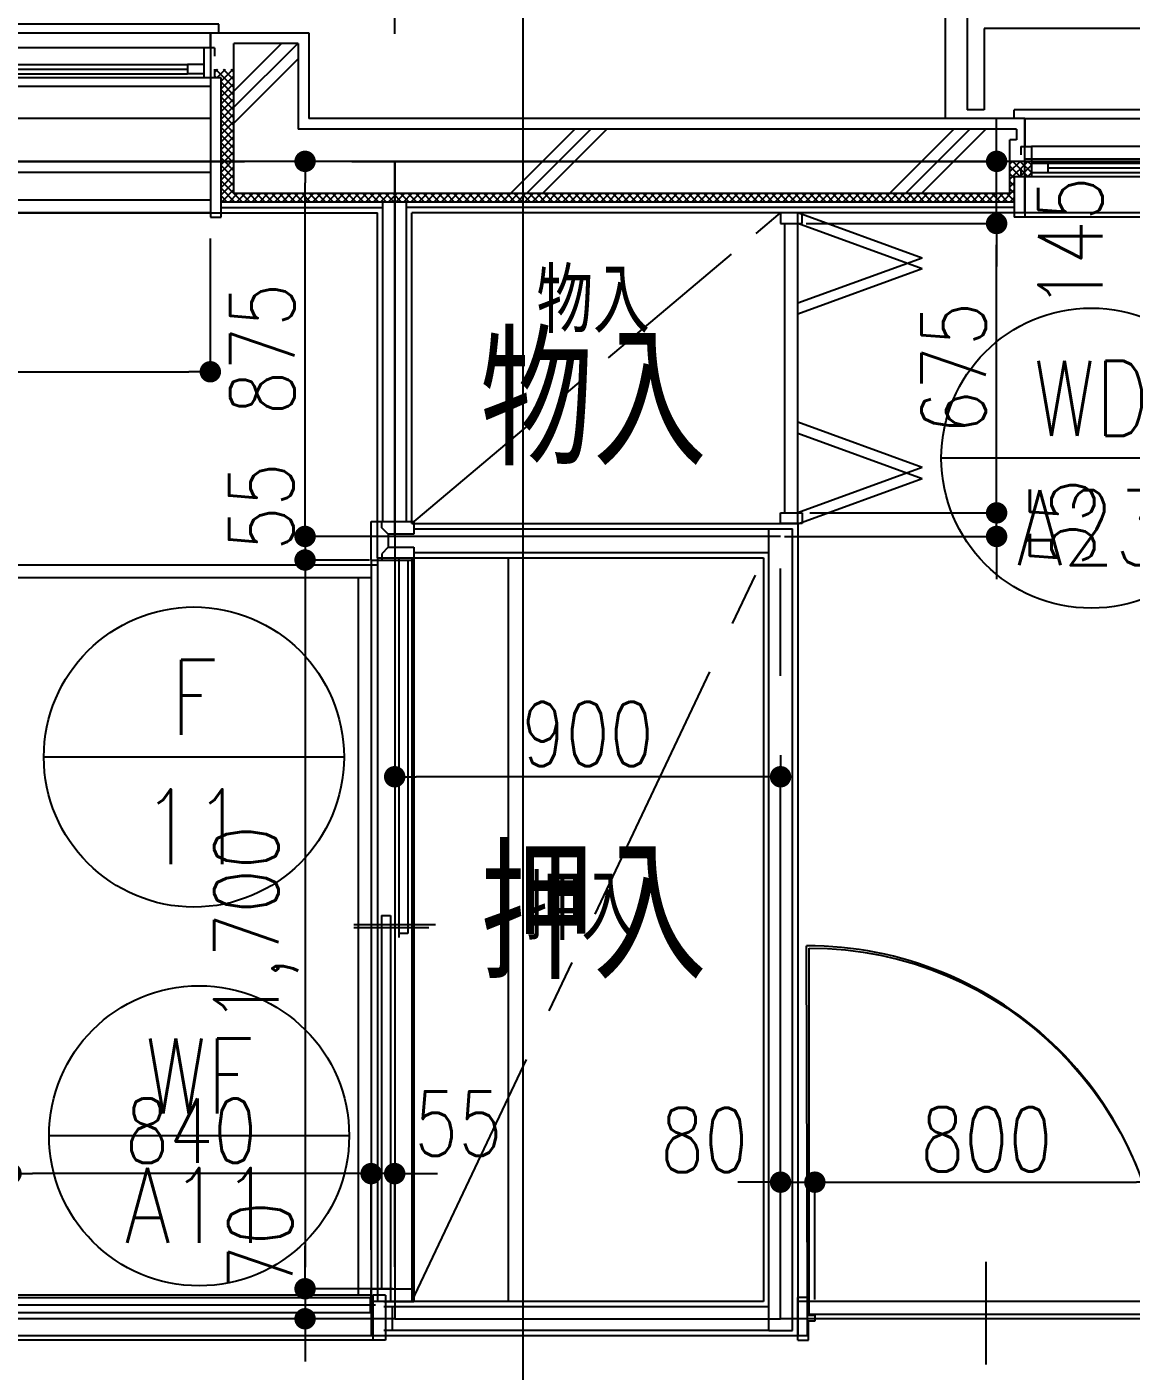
# Model space of a CAD drawing. Header units: millimetres. Extents: x 15495 to 166182, y -39946 to 18307.
# Drawn here: x 35733 to 38308, y 10109 to 13245 of the extents above; entities that cross this region are included whole.
import ezdxf
from ezdxf.enums import TextEntityAlignment as Align

# ---------------------------------------------------------------- set-up
doc = ezdxf.new("R2010")
doc.units = ezdxf.units.MM
doc.header["$LTSCALE"] = 1000
for name, pattern in [('CENTER', [2, 1.25, -0.25, 0.25, -0.25]), ('DASHED', [0.75, 0.5, -0.25]), ('DASHED2', [0.375, 0.25, -0.125])]:
    doc.linetypes.add(name, pattern=pattern)
doc.layers.get('0').update_dxf_attribs({"linetype": 'CONTINUOUS'})
for name, color, linetype in [('DT_ID', 13, 'CONTINUOUS'), ('E_TEXT', 3, 'CONTINUOUS'), ('F_FINI1-50', 190, 'CONTINUOUS'), ('F_FITT1-100', 5, 'CONTINUOUS'), ('F_FITT1-50', 5, 'CONTINUOUS'), ('F_FITT2-100', 1, 'CONTINUOUS'), ('F_FITT2-50', 1, 'CONTINUOUS'), ('SF-A_ELSE-100', 6, 'CONTINUOUS'), ('SF-A_ELSE-50', 6, 'CONTINUOUS'), ('SF-DT_ID-100', 13, 'CONTINUOUS'), ('SF-E_DIM-50', 3, 'CONTINUOUS'), ('SF-E_GRID-100', 1, 'CENTER'), ('SF-E_GRID-50', 1, 'CENTER'), ('SF-E_TEXT-100', 3, 'CONTINUOUS'), ('SF-E_TEXT-50', 3, 'CONTINUOUS'), ('SF-F_FINI1-100', 190, 'CONTINUOUS'), ('SF-F_FINI1-50', 190, 'CONTINUOUS'), ('SF-F_FINI2-50', 1, 'CONTINUOUS'), ('SF-F_FITT1-100', 5, 'CONTINUOUS'), ('SF-F_FITT1-50', 5, 'CONTINUOUS'), ('SF-F_FITT2-50', 1, 'CONTINUOUS'), ('SF-F_HAT1-50', 9, 'CONTINUOUS'), ('SF-F_HIDE-50', 12, 'CONTINUOUS'), ('SF-F_LAY2-100', 6, 'CONTINUOUS'), ('SF-F_LAY2-50', 6, 'CONTINUOUS'), ('SF-H-AREA-50', 1, 'CENTER'), ('SF-H_LINE1-100', 140, 'CONTINUOUS'), ('SF-H_LINE1-50', 140, 'CONTINUOUS'), ('SF-R_EWALL-50', 7, 'CONTINUOUS'), ('SF-U_FIRE-50', 9, 'CONTINUOUS'), ('SF-U_LGS-50', 120, 'CONTINUOUS')]:
    doc.layers.add(name, color=color, linetype=linetype)
doc.styles.add('DIM', font='romans.shx', dxfattribs={"width": 0.8, "bigfont": 'bigfont.shx'})
doc.styles.add('ROOM', font='romans.shx', dxfattribs={"width": 0.8, "bigfont": 'bigfont.shx'})
doc.styles.get("Standard").update_dxf_attribs({"font": 'txt.shx', "bigfont": 'bigfont.shx'})
doc.dimstyles.new('DIM50_3_3', dxfattribs={"dimscale": 50, "dimtxt": 3, "dimasz": 1, "dimexe": 0, "dimexo": 1, "dimgap": 0.5, "dimtad": 1, "dimdec": 1, "dimdsep": 46, "dimlunit": 6, "dimtxsty": 'DIM', "dimblk1": 'DOT', "dimblk2": 'DOT', "dimsah": 1, "dimcen": 1, "dimclrd": 256, "dimclre": 256, "dimclrt": 256, "dimadec": 0, "dimazin": 0, "dimtfac": 1, "dimtdec": 1, "dimtix": 1, "dimtmove": 2, "dimatfit": 3, "dimldrblk": 'DOT', "dimfxl": 1, "dimtvp": 0.833333, "dimtolj": 1, "dimarcsym": 0})

# ---------------------------------------------------------------- blocks, each defined once
blk = doc.blocks.new('TATEGU-KIGOU')
at = {"color": 2}
blk.add_line((350, 0), (-350, 0), dxfattribs=at)
blk.add_circle((0, 0), 350, dxfattribs=at)
at = {"color": 2, "style": 'ROOM', "width": 0.8}
for tag, p in [('建具種別', (0, 51.6)), ('建具番号', (0, -250.1))]:
    blk.add_attdef(tag, text='', height=175, dxfattribs=at).set_placement(p, align=Align.CENTER)
at = {"flags": 1}
for tag, p in [('内法寸法（W）', (-414, -713.8)), ('内法寸法（H）', (-414, -1063.8)), ('階', (-373.6, -1414.3)), ('部屋名', (-373.6, -1786.8)), ('メーカー名', (-373.6, -2148.9)), ('値段', (-373.6, -2498.9)), ('重量', (-373.6, -2848.9)), ('建具形状', (-373.6, -3199)), ('開閉方式', (-373.6, -3549)), ('取付場所', (-373.6, -3899)), ('見込', (-373.6, -4296.3)), ('扉厚', (-373.6, -4646.3)), ('仕上', (-373.6, -4996.3)), ('ガラス', (-373.6, -5346.3)), ('建具金物', (-373.6, -5696.3)), ('枠形状', (-373.6, -6046.3)), ('沓摺形状', (-373.6, -6396.3)), ('特記事項', (-373.6, -6746.3)), ('防火性能', (-373.6, -7096.3))]:
    blk.add_attdef(tag, p, '', height=175, dxfattribs=at)
blk = doc.blocks.new('WF-A11_100')
at = {"layer": 'F_FITT1-100'}
for p, q in [((0, 0), (857.5, 0)), ((887.5, -72.5), (0, -72.5))]:
    blk.add_line(p, q, dxfattribs=at)
at = {"layer": 'F_FITT1-100', "linetype": 'DASHED', "ltscale": 0.1}
blk.add_line((1760, -72.5), (887.5, -72.5), dxfattribs=at)
blk = doc.blocks.new('AW-3_100')
at = {"layer": 'F_FITT1-100'}
for p, q in [((952.5, -31.6), (952.5, -164.4)), ((852.5, -75), (1905, -75)), ((1052.5, -125), (0, -125))]:
    blk.add_line(p, q, dxfattribs=at)
at = {"layer": 'F_FITT2-100'}
for p, q in [((1905, 0), (0, 0)), ((0, -200), (1905, -200))]:
    blk.add_line(p, q, dxfattribs=at)
blk = doc.blocks.new('S-11_100')
at = {"layer": 'F_FITT1-100'}
for p, q in [((952.5, 192), (952.5, 50.9)), ((852.5, 145), (1905, 145)), ((1052.5, 95), (0, 95))]:
    blk.add_line(p, q, dxfattribs=at)
at = {"layer": 'F_FITT2-100'}
blk.add_line((0, 0), (1905, 0), dxfattribs=at)
blk = doc.blocks.new('ROOM')
at = {"layer": 'DT_ID', "flags": 1}
for tag, p in [('室番号', (0, 500)), ('面積', (0, -500)), ('内装制限', (0, -1000)), ('仕上レベル', (0, -1500)), ('スラブレベル', (0, -2000)), ('天井高', (0, -2500)), ('床下地', (0, -3000)), ('床仕上', (0, -3500)), ('巾木高さ', (0, -4000)), ('巾木仕上', (0, -4500)), ('壁下地', (0, -5000)), ('壁仕上', (0, -5500)), ('天井下地', (0, -6000)), ('天井仕上', (0, -6500)), ('見切縁', (0, -7000)), ('備考', (0, -7500))]:
    blk.add_attdef(tag, p, '', height=300, dxfattribs=at)
at = {"layer": 'E_TEXT', "style": 'ROOM', "width": 0.8}
blk.add_attdef('室名', (0, 0), '', height=300, dxfattribs=at)
blk = doc.blocks.new('WD-A23_100')
at = {"layer": 'F_FITT1-100'}
for p, q in [((290.1, 620.4), (0, 726)), ((0, 1), (0, 726)), ((290.1, 620.4), (0, 514.8)), ((290.1, 105.6), (0, 211.2)), ((290.1, 105.6), (0, 0))]:
    blk.add_line(p, q, dxfattribs=at)
blk = doc.blocks.new('WD-A12_100')
at = {"layer": 'F_FITT1-100'}
blk.add_line((0, 0), (-2.9, 830), dxfattribs=at)
blk.add_arc((0, 0), 830, 0, 90.1978, dxfattribs=at)
blk = doc.blocks.new('F-11_100')
at = {"layer": 'F_FITT1-100'}
for p, q in [((50, 0), (50, -885.3)), ((30, -835.7), (30, -1735)), ((-55, -862.4), (120, -862.4))]:
    blk.add_line(p, q, dxfattribs=at)
at = {"layer": 'F_FITT2-100'}
for p, q in [((0, 0), (0, -1735)), ((80, 0), (80, -1735))]:
    blk.add_line(p, q, dxfattribs=at)
blk = doc.blocks.new('AW-1_100')
at = {"layer": 'F_FITT1-100'}
for p, q in [((815, -325), (815, 80)), ((915, -95), (0, -95)), ((715, -145), (1630, -145))]:
    blk.add_line(p, q, dxfattribs=at)
at = {"layer": 'F_FITT2-100'}
for p, q in [((0, 0), (1630, 0)), ((1630, -220), (0, -220))]:
    blk.add_line(p, q, dxfattribs=at)
blk = doc.blocks.new('SF-BLOCK_100')
at = {"layer": 'SF-A_ELSE-100'}
for p, q in [((7835, 13100), (7835, 13400)), ((7885, 13350), (7885, 13120)), ((9745, 13310), (7925, 13310)), ((7925, 13310), (7925, 13120)), ((7925, 13120), (7885, 13120))]:
    blk.add_line(p, q, dxfattribs=at)
at = {"layer": 'SF-DT_ID-100'}
blk.add_line((6848.73, 13604.11), (6848.73, 9360.31), dxfattribs=at)
at = {"layer": 'SF-E_GRID-100'}
blk.add_line((34193.36, 13000), (-9114.95, 13000), dxfattribs=at)
at = {"layer": 'SF-F_FINI1-100'}
for p, q in [((6120, 13300), (6350, 13300)), ((6120, 13300), (6120, 12880)), ((6350, 13300), (6350, 13100)), ((8020, 13100), (6350, 13100)), ((8020, 12880), (8020, 13100)), ((6120, 12880), (6510, 12880)), ((6510, 12075), (6510, 12880)), ((6590, 12155), (6590, 12880)), ((8020, 12880), (6590, 12880)), ((6590, 12155), (7490, 12155)), ((7490, 12155), (7490, 10340)), ((6510, 12075), (7410, 12075)), ((7410, 12075), (7410, 10340)), ((7410, 10340), (6495, 10340)), ((6495, 10340), (6495, 10260)), ((7513.08, 10340), (7490, 10340)), ((7513.08, 10260), (7513.08, 10340)), ((7513.08, 10260), (6495, 10260))]:
    blk.add_line(p, q, dxfattribs=at)
at = {"layer": 'SF-F_FITT1-100'}
blk.add_line((6525, 10340), (6595, 10340), dxfattribs=at)
at = {"layer": 'SF-F_LAY2-100'}
blk.add_line((6495, 12028.33), (3005, 12028.33), dxfattribs=at)
at = {"layer": 'SF-H_LINE1-100', "linetype": 'CENTER', "ltscale": 0.3}
blk.add_line((6590, 12155), (7450, 12880), dxfattribs=at)
at = {"layer": 'SF-H_LINE1-100', "linetype": 'CENTER', "ltscale": 0.5}
blk.add_line((6590, 10340), (7407.23, 12068.15), dxfattribs=at)
at = {"layer": 'SF-DT_ID-100'}
for p, values in [((8174.85, 12307.73), {'建具種別': 'WD', '建具番号': 'A23'}), ((6081.76, 11610.42), {'建具種別': 'F', '建具番号': '11'}), ((6093.77, 10726.93), {'建具種別': 'WF', '建具番号': 'A11'})]:
    blk.add_blockref('TATEGU-KIGOU', p, dxfattribs=at).add_auto_attribs(values)
at = {"layer": 'SF-E_TEXT-100'}
ref = blk.add_blockref('ROOM', (6749.36, 12290.69), dxfattribs=at)
ref.add_attrib('室名', '物入', (6749.36, 12290.69), dxfattribs={"height": 300, "style": 'ROOM', "width": 0.8})
ref = blk.add_blockref('ROOM', (6749.36, 11092.48), dxfattribs=at)
ref.add_attrib('室名', '押入', (6749.36, 11092.48), dxfattribs={"height": 300, "style": 'ROOM', "width": 0.8})
at = {"layer": 'SF-F_FITT1-100', "xscale": -1}
for name, p in [('AW-3_100', (6120, 13300)), ('S-11_100', (6120, 12880))]:
    blk.add_blockref(name, p, dxfattribs=at)
at = {"layer": 'SF-F_FITT1-100'}
for name, p in [('AW-1_100', (8020, 13100)), ('WD-A23_100', (7490, 12154.01)), ('F-11_100', (6510, 12075)), ('WD-A12_100', (7513.08, 10340))]:
    blk.add_blockref(name, p, dxfattribs=at)
at = {"layer": 'SF-F_FITT1-100', "xscale": -1, "yscale": -1}
blk.add_blockref('WF-A11_100', (6505.36, 10260), dxfattribs=at)
blk = doc.blocks.new('DOT')
at = {"color": 0, "linetype": 'ByBlock'}
blk.add_line((-0.5, 0), (-1, 0), dxfattribs=at)
at = {"color": 0, "linetype": 'ByBlock', "const_width": 0.5}
blk.add_lwpolyline([(-0.25, 0, 1), (0.25, 0, 1)], format="xyb", close=True, dxfattribs=at)
blk = doc.blocks.new('*D344')
at = {"layer": 'SF-E_DIM-50', "lineweight": -2}
for p, q in [((36145.7, 13301), (36145.7, 13952.6)), ((36195.7, 13952.6), (36540.7, 13952.6)), ((36590.7, 13228.2), (36590.7, 13952.6))]:
    blk.add_line(p, q, dxfattribs=at)
at = {"layer": 'SF-E_DIM-50', "lineweight": -2, "xscale": 50, "yscale": 50, "zscale": 50, "rotation": 180}
blk.add_blockref('DOT', (36145.7, 13952.6), dxfattribs=at)
at = {"layer": 'SF-E_DIM-50', "lineweight": -2, "xscale": 50, "yscale": 50, "zscale": 50}
blk.add_blockref('DOT', (36590.7, 13952.6), dxfattribs=at)
at = {"layer": 'SF-E_DIM-50', "insert": (36368.2, 14052.6), "char_height": 150, "attachment_point": 5, "style": 'DIM'}
blk.add_mtext('\\A1;445', dxfattribs=at)
blk = doc.blocks.new('_DOT')
at = {"color": 0, "linetype": 'ByBlock'}
blk.add_line((-0.5, 0), (-1, 0), dxfattribs=at)
at = {"color": 0, "linetype": 'ByBlock', "const_width": 0.5}
blk.add_lwpolyline([(-0.25, 0, 1), (0.25, 0, 1)], format="xyb", close=True, dxfattribs=at)
blk = doc.blocks.new('*D343')
at = {"layer": 'SF-E_DIM-50', "lineweight": -2}
for p, q in [((36531.7, 12001), (36381.7, 12001)), ((36381.7, 11951), (36381.7, 10351)), ((36586.7, 10301), (36381.7, 10301))]:
    blk.add_line(p, q, dxfattribs=at)
at = {"layer": 'SF-E_DIM-50', "lineweight": -2, "xscale": 50, "yscale": 50, "zscale": 50}
for p, rotation in [((36381.7, 12001), 90), ((36381.7, 10301), 270)]:
    blk.add_blockref('DOT', p, dxfattribs=dict(at, rotation=rotation))
at = {"layer": 'SF-E_DIM-50', "insert": (36267.4, 11151), "char_height": 150, "attachment_point": 5, "rotation": 90, "style": 'DIM'}
blk.add_mtext('\\A1;1,700', dxfattribs=at)
blk = doc.blocks.new('*D342')
at = {"layer": 'SF-E_DIM-50', "lineweight": -2}
for p, q in [((35695.7, 10420), (35695.7, 10569.6)), ((36485.7, 10569.6), (35745.7, 10569.6)), ((36535.7, 10391.6), (36535.7, 10569.6))]:
    blk.add_line(p, q, dxfattribs=at)
at = {"layer": 'SF-E_DIM-50', "lineweight": -2, "xscale": 50, "yscale": 50, "zscale": 50, "rotation": 180}
blk.add_blockref('DOT', (35695.7, 10569.6), dxfattribs=at)
at = {"layer": 'SF-E_DIM-50', "lineweight": -2, "xscale": 50, "yscale": 50, "zscale": 50}
blk.add_blockref('DOT', (36535.7, 10569.6), dxfattribs=at)
at = {"layer": 'SF-E_DIM-50', "insert": (36115.7, 10669.6), "char_height": 150, "attachment_point": 5, "style": 'DIM'}
blk.add_mtext('\\A1;840', dxfattribs=at)
blk = doc.blocks.new('*D341')
at = {"layer": 'SF-E_DIM-50', "lineweight": -2}
for p, q in [((36381.7, 12106), (36381.7, 12156)), ((36456, 12056), (36381.7, 12056)), ((36381.7, 12056), (36381.7, 12001)), ((36531.7, 12001), (36381.7, 12001)), ((36381.7, 11951), (36381.7, 11901))]:
    blk.add_line(p, q, dxfattribs=at)
at = {"layer": 'SF-E_DIM-50', "lineweight": -2, "xscale": 50, "yscale": 50, "zscale": 50}
for p, rotation in [((36381.7, 12056), 270), ((36381.7, 12001), 90)]:
    blk.add_blockref('DOT', p, dxfattribs=dict(at, rotation=rotation))
at = {"layer": 'SF-E_DIM-50', "insert": (36279.5, 12125.7), "char_height": 150, "attachment_point": 5, "rotation": 90, "style": 'DIM'}
blk.add_mtext('\\A1;55', dxfattribs=at)
blk = doc.blocks.new('*D340')
at = {"layer": 'SF-E_DIM-50', "lineweight": -2}
for p, q in [((36985, 12931), (36381.7, 12931)), ((36381.7, 12106), (36381.7, 12881)), ((36985, 12056), (36381.7, 12056))]:
    blk.add_line(p, q, dxfattribs=at)
at = {"layer": 'SF-E_DIM-50', "lineweight": -2, "xscale": 50, "yscale": 50, "zscale": 50}
for p, rotation in [((36381.7, 12931), 90), ((36381.7, 12056), 270)]:
    blk.add_blockref('DOT', p, dxfattribs=dict(at, rotation=rotation))
at = {"layer": 'SF-E_DIM-50', "insert": (36281.7, 12493.5), "char_height": 150, "attachment_point": 5, "rotation": 90, "style": 'DIM'}
blk.add_mtext('\\A1;875', dxfattribs=at)
blk = doc.blocks.new('WF-A11_50')
at = {"layer": 'F_FINI1-50'}
blk.add_line((-900, 50), (-1775, 50), dxfattribs=at)
at = {"layer": 'F_FITT1-50'}
for p, q in [((-1800, 95), (-1800, 50)), ((-1775, 95), (-1800, 95)), ((-1775, 95), (-1775, 50)), ((-30, 95), (-30, -10)), ((0, 95), (-30, 95)), ((0, 95), (0, -10)), ((-900, 55), (-900, 90)), ((-900, 90), (-35, 90)), ((-35, 55), (-35, 90)), ((-1775, 50), (-1800, 50)), ((-900, 55), (-35, 55)), ((-900, 50), (-900, -10)), ((-900, 50), (-870, 50)), ((-870, 50), (-870, -10)), ((-900, -10), (-870, -10)), ((0, -10), (-30, -10))]:
    blk.add_line(p, q, dxfattribs=at)
at = {"layer": 'F_FITT1-50', "linetype": 'DASHED2', "ltscale": 0.1}
blk.add_line((-1775, 72.5), (-900, 72.5), dxfattribs=at)
at = {"layer": 'F_FITT2-50'}
blk.add_line((-30, -10), (-870, -10), dxfattribs=at)
blk = doc.blocks.new('*D449')
at = {"layer": 'SF-E_DIM-50', "lineweight": -2}
for p, q in [((36381.7, 10351), (36381.7, 10401)), ((36586.7, 10301), (36381.7, 10301)), ((36381.7, 10301), (36381.7, 10231)), ((36531.7, 10231), (36381.7, 10231)), ((36381.7, 10181), (36381.7, 10131))]:
    blk.add_line(p, q, dxfattribs=at)
at = {"layer": 'SF-E_DIM-50', "lineweight": -2, "xscale": 50, "yscale": 50, "zscale": 50}
for p, rotation in [((36381.7, 10301), 270), ((36381.7, 10231), 90)]:
    blk.add_blockref('DOT', p, dxfattribs=dict(at, rotation=rotation))
at = {"layer": 'SF-E_DIM-50', "insert": (36277.2, 10402.5), "char_height": 150, "attachment_point": 5, "rotation": 90, "style": 'DIM'}
blk.add_mtext('\\A1;70', dxfattribs=at)
blk = doc.blocks.new('*D350')
at = {"layer": 'SF-E_DIM-50', "lineweight": -2}
for p, q in [((34255.7, 12751), (34255.7, 12440.1)), ((36160.7, 12751), (36160.7, 12440.1)), ((34305.7, 12440.1), (36110.7, 12440.1))]:
    blk.add_line(p, q, dxfattribs=at)
at = {"layer": 'SF-E_DIM-50', "lineweight": -2, "xscale": 50, "yscale": 50, "zscale": 50, "rotation": 180}
blk.add_blockref('DOT', (34255.7, 12440.1), dxfattribs=at)
at = {"layer": 'SF-E_DIM-50', "lineweight": -2, "xscale": 50, "yscale": 50, "zscale": 50}
blk.add_blockref('DOT', (36160.7, 12440.1), dxfattribs=at)
at = {"layer": 'SF-E_DIM-50', "insert": (35208.2, 12554.4), "char_height": 150, "attachment_point": 5, "style": 'DIM'}
blk.add_mtext('\\A1;1,905', dxfattribs=at)
blk = doc.blocks.new('S-11_50')
at = {"layer": 'F_FITT1-50'}
for p, q in [((-922.50025, 75), (-1905.0005, 75)), ((-922.50025, 45), (-922.50025, 75)), ((-922.50025, 45), (-1905.0005, 45)), ((-982.50025, 40), (-0.00025, 40)), ((-982.50025, 10), (-982.50025, 40)), ((-982.50025, 10), (-0.00025, 10))]:
    blk.add_line(p, q, dxfattribs=at)
blk = doc.blocks.new('AW-3_50')
at = {"layer": 'F_FITT1-50'}
for p, q in [((-1182.50025, 115.000125), (-1182.50025, -469.999875)), ((-2145.00025, -34.999875), (-2120.00025, -34.999875)), ((-2145.00025, -34.999875), (-2145.00025, -54.999875)), ((-2120.00025, -34.999875), (-2120.00025, -104.999875)), ((-2120.00025, -43.999875), (-2082.00025, -43.999875)), ((-2082.00025, -43.999875), (-2082.00025, -65.999875)), ((-1207.5005, -54.999875), (-2082.00025, -54.999875)), ((-1207.5005, -43.999875), (-1157.5005, -43.999875)), ((-1207.5005, -65.999875), (-1207.5005, -43.999875)), ((-1157.5005, -43.999875), (-1157.5005, -65.999875)), ((-245.00025, -34.999875), (-245.00025, -104.999875)), ((-220, -34.999875), (-245, -34.999875)), ((-220, -34.999875), (-220, -54.999875)), ((-2145.00025, -84.999875), (-2145.00025, -104.999875)), ((-2120.00025, -65.999875), (-2082.00025, -65.999875)), ((-1157.5005, -65.999875), (-1207.5005, -65.999875)), ((-1207.5005, -73.999875), (-1157.5005, -73.999875)), ((-1207.5005, -131.499875), (-1207.5005, -73.999875)), ((-1157.5005, -73.999875), (-1157.5005, -131.499875)), ((-1157.5005, -84.999875), (-283, -84.999875)), ((-245.00025, -73.999875), (-283, -73.999875)), ((-283, -73.999875), (-283, -95.999875)), ((-220, -84.999875), (-220, -104.999875)), ((-2160.00025, -429.999875), (-2160.00025, -104.999875)), ((-2160.00025, -104.999875), (-2145.00025, -104.999875)), ((-2145.00025, -104.999875), (-2120.00025, -104.999875)), ((-2135.00025, -104.999875), (-2135.00025, -429.999875)), ((-1207.5005, -95.999875), (-1157.5005, -95.999875)), ((-245.00025, -95.999875), (-283, -95.999875)), ((-220, -104.999875), (-245, -104.999875)), ((-230, -104.999875), (-230, -429.999875)), ((-205, -104.999875), (-220, -104.999875)), ((-205, -429.999875), (-205, -104.999875)), ((-1157.5005, -131.499875), (-1207.5005, -131.499875)), ((-2135.0005, -429.999875), (-2160.0005, -429.999875)), ((-230.00025, -429.999875), (-205.00025, -429.999875))]:
    blk.add_line(p, q, dxfattribs=at)
at = {"layer": 'F_FITT2-50'}
for p, q in [((-209.999, 20), (-2155.00075, 20)), ((-2155.00075, 0), (-2155.00075, 20)), ((-209.999, 0), (-209.999, 20)), ((-245, -34.999875), (-2120.00025, -34.999875)), ((-2082.00025, -43.999875), (-1207.5005, -43.999875)), ((-2082.00025, -65.999875), (-1207.5005, -65.999875)), ((-1157.5005, -73.999875), (-283, -73.999875)), ((-1207.5005, -104.999875), (-2120.00025, -104.999875)), ((-1157.5005, -95.999875), (-283, -95.999875)), ((-245, -104.999875), (-1157.5005, -104.999875))]:
    blk.add_line(p, q, dxfattribs=at)
blk = doc.blocks.new('*D325')
at = {"layer": 'SF-E_DIM-50', "lineweight": -2}
for p, q in [((37550.7, 12786), (37994.6, 12786)), ((37994.6, 12161), (37994.6, 12736)), ((37559.2, 12111), (37994.6, 12111))]:
    blk.add_line(p, q, dxfattribs=at)
at = {"layer": 'SF-E_DIM-50', "lineweight": -2, "xscale": 50, "yscale": 50, "zscale": 50}
for p, rotation in [((37994.6, 12786), 90), ((37994.6, 12111), 270)]:
    blk.add_blockref('DOT', p, dxfattribs=dict(at, rotation=rotation))
at = {"layer": 'SF-E_DIM-50', "insert": (37894.6, 12448.5), "char_height": 150, "attachment_point": 5, "rotation": 90, "style": 'DIM'}
blk.add_mtext('\\A1;675', dxfattribs=at)
blk = doc.blocks.new('WD-A23_50')
at = {"layer": 'F_FITT1-50'}
for p, q in [((-40, 725), (-40, 700)), ((10, 700), (10, 725)), ((-40, 700), (10, 700)), ((-30, 25), (-30, 700)), ((0, 25), (0, 700)), ((290.13, 594.401), (0, 700)), ((290.13, 594.401), (0, 488.802)), ((290.13, 130.599), (0, 236.198)), ((290.13, 130.599), (0, 25)), ((-40, 0), (-40, 25)), ((-40, 25), (10, 25)), ((10, 0), (-40, 0)), ((10, 25), (10, 0))]:
    blk.add_line(p, q, dxfattribs=at)
blk = doc.blocks.new('F-11_50')
at = {"layer": 'F_FITT1-50'}
for p, q in [((10.00075, 1700), (10.00075, 829)), ((31.00075, 1700), (31.00075, 829)), ((-94.99925, 850), (95.00075, 850)), ((-30.99925, 871), (-30.99925, 0)), ((-30.99925, 871), (-9.99925, 871)), ((-9.99925, 871), (-9.99925, 0)), ((31.00075, 829), (10.00075, 829))]:
    blk.add_line(p, q, dxfattribs=at)
blk = doc.blocks.new('WD-A12_50')
at = {"layer": 'F_FITT1-50'}
for p, q in [((-440, 146.9), (-440, -93.1)), ((-880, 90), (-855, 90)), ((-880, 90), (-880, -10)), ((-855, 90), (-855, 45.4)), ((0, 90), (-25, 90)), ((-25, 90), (-25, 45.4)), ((0, 90), (0, -10)), ((-840, 45.4), (-855, 45.4)), ((-855, 31.5), (-855, -10)), ((-855, 31.5), (-840, 31.5)), ((-840, 31.5), (-840, 45.4)), ((-40, 31.5), (-40, 45.4)), ((-40, 45.4), (-25, 45.4)), ((-25, 31.5), (-40, 31.5)), ((-25, 31.5), (-25, -10)), ((-26.8, 29.7), (-853.1, 29.7)), ((-853.1, 29.7), (-853.1, -0.8)), ((-26.8, 29.7), (-26.8, -0.8)), ((-855, -10), (-880, -10)), ((-853.1, -0.8), (-26.8, -0.8)), ((-853.1, -0.8), (-853.1, -824.8)), ((-25, -10), (0, -10))]:
    blk.add_line(p, q, dxfattribs=at)
blk.add_arc((-852.8, 1.2), 826, 269.9767, 359.8636, dxfattribs=at)
blk = doc.blocks.new('*D328')
at = {"layer": 'SF-E_DIM-50', "lineweight": -2}
for p, q in [((37570.7, 10275.6), (37570.7, 10549.6)), ((37620.7, 10549.6), (38320.7, 10549.6)), ((38370.7, 10275.6), (38370.7, 10549.6))]:
    blk.add_line(p, q, dxfattribs=at)
at = {"layer": 'SF-E_DIM-50', "lineweight": -2, "xscale": 50, "yscale": 50, "zscale": 50, "rotation": 180}
blk.add_blockref('DOT', (37570.7, 10549.6), dxfattribs=at)
at = {"layer": 'SF-E_DIM-50', "lineweight": -2, "xscale": 50, "yscale": 50, "zscale": 50}
blk.add_blockref('DOT', (38370.7, 10549.6), dxfattribs=at)
at = {"layer": 'SF-E_DIM-50', "insert": (37970.7, 10649.6), "char_height": 150, "attachment_point": 5, "style": 'DIM'}
blk.add_mtext('\\A1;800', dxfattribs=at)
blk = doc.blocks.new('*D330')
at = {"layer": 'SF-E_DIM-50', "lineweight": -2}
for p, q in [((37440.7, 10549.6), (37390.7, 10549.6)), ((37490.7, 10464.6), (37490.7, 10549.6)), ((37490.7, 10549.6), (37570.7, 10549.6)), ((37570.7, 10275.6), (37570.7, 10549.6)), ((37620.7, 10549.6), (37670.7, 10549.6))]:
    blk.add_line(p, q, dxfattribs=at)
at = {"layer": 'SF-E_DIM-50', "lineweight": -2, "xscale": 50, "yscale": 50, "zscale": 50}
blk.add_blockref('DOT', (37490.7, 10549.6), dxfattribs=at)
at = {"layer": 'SF-E_DIM-50', "lineweight": -2, "xscale": 50, "yscale": 50, "zscale": 50, "rotation": 180}
blk.add_blockref('DOT', (37570.7, 10549.6), dxfattribs=at)
at = {"layer": 'SF-E_DIM-50', "insert": (37312.5, 10648.3), "char_height": 150, "attachment_point": 5, "style": 'DIM'}
blk.add_mtext('\\A1;80', dxfattribs=at)
blk = doc.blocks.new('*D329')
at = {"layer": 'SF-E_DIM-50', "lineweight": -2}
for p, q in [((36485.7, 10569.6), (36435.7, 10569.6)), ((36535.7, 10391.6), (36535.7, 10569.6)), ((36590.7, 10569.6), (36535.7, 10569.6)), ((36590.7, 10352.2), (36590.7, 10569.6)), ((36640.7, 10569.6), (36690.7, 10569.6))]:
    blk.add_line(p, q, dxfattribs=at)
at = {"layer": 'SF-E_DIM-50', "lineweight": -2, "xscale": 50, "yscale": 50, "zscale": 50}
blk.add_blockref('DOT', (36535.7, 10569.6), dxfattribs=at)
at = {"layer": 'SF-E_DIM-50', "lineweight": -2, "xscale": 50, "yscale": 50, "zscale": 50, "rotation": 180}
blk.add_blockref('DOT', (36590.7, 10569.6), dxfattribs=at)
at = {"layer": 'SF-E_DIM-50', "insert": (36738.9, 10686.4), "char_height": 150, "attachment_point": 5, "style": 'DIM'}
blk.add_mtext('\\A1;55', dxfattribs=at)
blk = doc.blocks.new('*D331')
at = {"layer": 'SF-E_DIM-50', "lineweight": -2}
for p, q in [((37994.6, 12161), (37994.6, 12211)), ((37559.2, 12111), (37994.6, 12111)), ((37994.6, 12056), (37994.6, 12111)), ((37500, 12056), (37994.6, 12056)), ((37994.6, 12006), (37994.6, 11956))]:
    blk.add_line(p, q, dxfattribs=at)
at = {"layer": 'SF-E_DIM-50', "lineweight": -2, "xscale": 50, "yscale": 50, "zscale": 50}
for p, rotation in [((37994.6, 12111), 270), ((37994.6, 12056), 90)]:
    blk.add_blockref('DOT', p, dxfattribs=dict(at, rotation=rotation))
at = {"layer": 'SF-E_DIM-50', "insert": (38147.4, 12088), "char_height": 150, "attachment_point": 5, "rotation": 90, "style": 'DIM'}
blk.add_mtext('\\A1;55', dxfattribs=at)
blk = doc.blocks.new('*D327')
at = {"layer": 'SF-E_DIM-50', "lineweight": -2}
for p, q in [((37490.7, 11545.4), (37490.7, 11495.4)), ((36590.7, 11507.9), (36590.7, 11495.4)), ((37440.7, 11495.4), (36640.7, 11495.4))]:
    blk.add_line(p, q, dxfattribs=at)
at = {"layer": 'SF-E_DIM-50', "lineweight": -2, "xscale": 50, "yscale": 50, "zscale": 50, "rotation": 180}
blk.add_blockref('DOT', (36590.7, 11495.4), dxfattribs=at)
at = {"layer": 'SF-E_DIM-50', "lineweight": -2, "xscale": 50, "yscale": 50, "zscale": 50}
blk.add_blockref('DOT', (37490.7, 11495.4), dxfattribs=at)
at = {"layer": 'SF-E_DIM-50', "insert": (37040.7, 11595.4), "char_height": 150, "attachment_point": 5, "style": 'DIM'}
blk.add_mtext('\\A1;900', dxfattribs=at)
blk = doc.blocks.new('AW-1_50')
at = {"layer": 'F_FITT1-50'}
for p, q in [((-815, 130), (-840, 130)), ((-840, 35), (-840, 130)), ((-815, 35), (-815, 130)), ((815, 130), (840, 130)), ((815, 35), (815, 130)), ((840, 35), (840, 130)), ((-840, 35), (-825, 35)), ((-825, 35), (-800, 35)), ((-825, 15), (-825, 35)), ((-800, -35), (-800, 35)), ((-25, 4), (-25, 61.5)), ((-25, 61.5), (25, 61.5)), ((25, 61.5), (25, 4)), ((825, 35), (800, 35)), ((800, -35), (800, 35)), ((825, 15), (825, 35)), ((840, 35), (825, 35)), ((-762, 4), (-762, 26)), ((-762, 15), (-25, 15)), ((25, 26), (-25, 26)), ((25, 4), (-25, 4)), ((-825, -35), (-825, -15)), ((-25, -26), (-25, -4)), ((-25, -4), (25, -4)), ((25, -26), (-25, -26)), ((25, -4), (25, -26)), ((762, -15), (25, -15)), ((800, -4), (762, -4)), ((762, -26), (762, -4)), ((800, -26), (762, -26)), ((825, -15), (825, -35)), ((-825, -35), (-800, -35)), ((825, -35), (800, -35))]:
    blk.add_line(p, q, dxfattribs=at)
at = {"layer": 'F_FITT2-50'}
for p, q in [((815, 130), (-815, 130)), ((-800, 35), (-25, 35)), ((800, 35), (25, 35)), ((-800, 26), (-25, 26)), ((-800, 4), (-25, 4)), ((762, -4), (25, -4)), ((762, -26), (25, -26)), ((800, -35), (-800, -35)), ((-840, -100), (-840, -120)), ((840, -120), (-840, -120)), ((840, -100), (840, -120))]:
    blk.add_line(p, q, dxfattribs=at)
at = {"layer": 'SF-F_FITT1-50'}
blk.add_line((0, -205), (0, 200), dxfattribs=at)
blk = doc.blocks.new('*D326')
at = {"layer": 'SF-E_DIM-50', "lineweight": -2}
for p, q in [((37994.6, 12981), (37994.6, 13031)), ((37540.7, 12931), (37994.6, 12931)), ((37994.6, 12786), (37994.6, 12931)), ((37550.7, 12786), (37994.6, 12786)), ((37994.6, 12736), (37994.6, 12686))]:
    blk.add_line(p, q, dxfattribs=at)
at = {"layer": 'SF-E_DIM-50', "lineweight": -2, "xscale": 50, "yscale": 50, "zscale": 50}
for p, rotation in [((37994.6, 12931), 270), ((37994.6, 12786), 90)]:
    blk.add_blockref('DOT', p, dxfattribs=dict(at, rotation=rotation))
at = {"layer": 'SF-E_DIM-50', "insert": (38166.6, 12741), "char_height": 150, "attachment_point": 5, "rotation": 90, "style": 'DIM'}
blk.add_mtext('\\A1;145', dxfattribs=at)
blk = doc.blocks.new('SF-BLOCK_50')
at = {"layer": 'SF-F_HAT1-50'}
h = blk.add_hatch(dxfattribs=at)
h.set_pattern_fill('RC2', color=256, scale=50, style=0)
h.set_pattern_definition([(45, (-28400.75, -37379.5), (-441.942, 441.942), []), (45, (-28363.25, -37379.5), (-441.942, 441.942), []), (45, (-28325.75, -37379.5), (-441.942, 441.942), [])])
h.paths.add_polyline_path([(6325, 13075), (6325, 13275), (6175, 13275), (6175, 12925), (7985, 12925), (7985, 13050), (8000, 13050), (8000, 13075)])
at = {"layer": 'SF-U_FIRE-50'}
h = blk.add_hatch(dxfattribs=at)
h.set_pattern_fill('ANSI37', color=256, scale=100, style=0)
h.set_pattern_definition([(45, (-28400.745, -37379.51), (-8.8388348, 8.8388348), []), (135, (-28400.745, -37379.51), (-8.8388348, -8.8388348), [])])
h.paths.add_polyline_path([(6175, 13215), (6130, 13215), (6130, 13195), (6145, 13195), (6145, 13000), (6175, 13000)])
h.paths.add_polyline_path([(7995, 12965), (8010, 12965), (8035, 12965), (8035, 13000), (7985, 13000), (7985, 12925), (6175, 12925), (6175, 13000), (6145, 13000), (6145, 12905), (7995, 12905)])
at = {"layer": 'SF-A_ELSE-50'}
for p, q in [((7835, 13100), (7835, 13400)), ((7885, 13350), (7885, 13120)), ((9745, 13310), (7925, 13310)), ((7925, 13310), (7925, 13120)), ((7925, 13120), (7885, 13120))]:
    blk.add_line(p, q, dxfattribs=at)
at = {"layer": 'SF-E_GRID-50'}
blk.add_line((31351.03, 13000), (-4082.3, 13000), dxfattribs=at)
at = {"layer": 'SF-F_FINI1-50'}
for p, q in [((6120, 13300), (6350, 13300)), ((6120, 13265), (6120, 13300)), ((6350, 13300), (6350, 13100)), ((8020, 13100), (6350, 13100)), ((8019.99, 13100), (8019.99, 13035)), ((6145, 12880), (6510, 12880)), ((6510, 12160), (6510, 12880)), ((6590, 12160), (6590, 12880)), ((7995, 12880), (6590, 12880)), ((6595, 12155), (7490, 12155)), ((7490, 12155), (7490, 10260)), ((6595, 12075), (7410, 12075)), ((7410, 12075), (7410, 10340)), ((7410, 10340), (6525, 10340)), ((7490, 10260), (6525, 10260))]:
    blk.add_line(p, q, dxfattribs=at)
at = {"layer": 'SF-F_FINI2-50'}
for p, q in [((6145, 12892.5), (6522.5, 12892.5)), ((7995, 12892.5), (6577.5, 12892.5))]:
    blk.add_line(p, q, dxfattribs=at)
at = {"layer": 'SF-F_FITT1-50'}
for p, q in [((6495, 12100), (6495, 12160)), ((6495, 12160), (6595, 12160)), ((6520, 12145.35), (6520, 12160)), ((6535, 12130), (6520, 12145.35)), ((6595, 12160), (6595, 12130)), ((6595, 12130), (6535, 12130)), ((6535, 12130), (6535, 12100)), ((6495, 12070), (6495, 12100)), ((6535, 12100), (6520, 12084.65)), ((6520, 12084.65), (6520, 12070)), ((6535, 12100), (6595, 12100)), ((6595, 12100), (6595, 12070)), ((6495, 12070), (6595, 12070)), ((6495, 10340), (6495, 10370)), ((6495, 10370), (6595, 10370)), ((6595, 10370), (6595, 10340)), ((6525, 10340), (6595, 10340))]:
    blk.add_line(p, q, dxfattribs=at)
at = {"layer": 'SF-F_FITT2-50'}
for p, q in [((6495, 12070), (6495, 10370)), ((6595, 12070), (6595, 10370))]:
    blk.add_line(p, q, dxfattribs=at)
at = {"layer": 'SF-F_HIDE-50', "ltscale": 0.3}
blk.add_line((6815, 12075), (6815, 10340), dxfattribs=at)
at = {"layer": 'SF-F_LAY2-50'}
for p, q in [((6510, 12058.33), (3005, 12058.33)), ((6495, 12028.33), (3005, 12028.33)), ((6465, 12028.33), (6465, 10355)), ((6495, 10855), (6495, 10355)), ((6495, 10355), (3005, 10355))]:
    blk.add_line(p, q, dxfattribs=at)
at = {"layer": 'SF-H-AREA-50'}
for points in [[(2950, 13000), (6550, 13000), (6550, 10300), (2950, 10300)], [(6550, 10300), (7450, 10300), (7450, 12125), (6550, 12125)]]:
    blk.add_lwpolyline(points, close=True, dxfattribs=at)
blk.add_lwpolyline([(7450, 10300), (7450, 12125), (6550, 12125), (6550, 13000), (10700, 13000), (10700, 10950), (10450, 10950), (10450, 10300), (7450, 10300)], dxfattribs=at)
at = {"layer": 'SF-H_LINE1-50', "linetype": 'CENTER', "ltscale": 0.3}
blk.add_line((6590, 12155), (7450, 12880), dxfattribs=at)
at = {"layer": 'SF-H_LINE1-50', "linetype": 'CENTER', "ltscale": 0.5}
blk.add_line((6590, 10340), (7407.23, 12068.15), dxfattribs=at)
at = {"layer": 'SF-R_EWALL-50'}
for p, q in [((6325, 13275), (6175, 13275)), ((6175, 12925), (6175, 13275)), ((6325, 13275), (6325, 13075)), ((8000, 13075), (6325, 13075)), ((7999.99, 13050), (7984.98, 13050)), ((7984.98, 12925), (7984.98, 13050)), ((7999.99, 13075), (7999.99, 13050)), ((7984.99, 12925), (6175, 12925))]:
    blk.add_line(p, q, dxfattribs=at)
at = {"layer": 'SF-U_FIRE-50'}
blk.add_line((7995, 12905), (6145, 12905), dxfattribs=at)
at = {"layer": 'SF-U_LGS-50'}
for p, q in [((6522.5, 12160), (6522.5, 12905)), ((6577.5, 12160), (6577.5, 12905)), ((6595, 12142.5), (7477.5, 12142.5)), ((7422.5, 10272.5), (7422.5, 12142.5)), ((7477.5, 10272.5), (7477.5, 12142.5)), ((6595, 12087.5), (7422.5, 12087.5)), ((7422.5, 10327.5), (6525, 10327.5)), ((6545, 10272.5), (6545, 10327.5)), ((7422.5, 10272.5), (6525, 10272.5)), ((7422.5, 10272.5), (7477.5, 10272.5))]:
    blk.add_line(p, q, dxfattribs=at)
at = {"layer": 'SF-E_TEXT-50'}
ref = blk.add_blockref('ROOM', (6880.74, 12599.76), dxfattribs=dict(at, xscale=0.5, yscale=0.5, zscale=0.5))
ref.add_attrib('室名', '物入', (6880.74, 12599.76), dxfattribs={"height": 150, "style": 'ROOM', "width": 0.8})
ref = blk.add_blockref('ROOM', (6853.3, 11183.43), dxfattribs=dict(at, xscale=0.5, yscale=0.5, zscale=0.5))
ref.add_attrib('室名', '押入', (6853.3, 11183.43), dxfattribs={"height": 150, "style": 'ROOM', "width": 0.8})
at = {"layer": 'SF-F_FITT1-50'}
for name, p in [('AW-3_50', (6350, 13300)), ('S-11_50', (6120, 12870)), ('WD-A23_50', (7490, 12155)), ('F-11_50', (6550, 10370)), ('WF-A11_50', (6528.68, 10260))]:
    blk.add_blockref(name, p, dxfattribs=at)
at = {"layer": 'SF-F_FITT1-50', "yscale": -1}
for name, p in [('AW-1_50', (8835, 13000)), ('WD-A12_50', (8369.89, 10340))]:
    blk.add_blockref(name, p, dxfattribs=at)
at = {"layer": 'SF-E_DIM-50'}
for base, p1, p2, picture, middle in [((6550, 14021.6), (6105, 13320), (6550, 13247.21), '*D344', (6327.5, 14121.6)), ((6120, 12509.08), (4215, 12870), (6120, 12870), '*D350', (5167.5, 12623.37))]:
    dim = blk.add_linear_dim(base=base, p1=p1, p2=p2, dimstyle='DIM50_3_3', dxfattribs=at)
    dim.commit()
    dim.dimension.update_dxf_attribs({"geometry": picture, "text_midpoint": middle, "insert": (-30040.71, 69)})
for base, p1, p2, angle, picture, middle in [((7953.9, 13000), (7460, 12855), (7450, 13000), 90, '*D326', (8125.88, 12810.02)), ((6340.98, 12070), (6465.27, 12125), (6541.04, 12070), 90, '*D341', (6238.78, 12194.71)), ((7953.9, 12180), (7409.33, 12125), (7468.5, 12180), 90, '*D331', (8106.71, 12156.99)), ((6495, 10638.63), (6550, 10371.22), (6495, 10410.63), 180, '*D329', (6698.17, 10755.41)), ((7530.02, 10618.59), (7450, 10483.58), (7530.02, 10294.62), 180, '*D330', (7271.75, 10717.32)), ((6340.98, 10300), (6596.04, 10370), (6541.04, 10300), 90, '*D449', (6236.46, 10471.48))]:
    dim = blk.add_linear_dim(base=base, p1=p1, p2=p2, angle=angle, dimstyle='DIM50_3_3', dxfattribs=at)
    dim.commit()
    dim.dimension.update_dxf_attribs({"geometry": picture, "text_midpoint": middle, "dimtype": 128, "insert": (-30040.71, 69)})
for base, p1, p2, angle, picture, middle in [((6340.98, 13000), (6994.3, 12125), (6994.3, 13000), 90, '*D340', (6240.98, 12562.5)), ((7953.9, 12855), (7468.5, 12180), (7460, 12855), 90, '*D325', (7853.9, 12517.5)), ((6340.98, 10370), (6541.04, 12070), (6596.04, 10370), 90, '*D343', (6226.69, 11220)), ((6550, 11564.42), (7450, 11564.42), (6550, 11626.86), 180, '*D327', (7000, 11664.42)), ((5655, 10638.63), (6495, 10410.63), (5655, 10438.98), 180, '*D342', (6075, 10738.63)), ((8330.02, 10618.59), (7530.02, 10294.62), (8330.02, 10294.62), 180, '*D328', (7930.02, 10718.59))]:
    dim = blk.add_linear_dim(base=base, p1=p1, p2=p2, angle=angle, dimstyle='DIM50_3_3', dxfattribs=at)
    dim.commit()
    dim.dimension.update_dxf_attribs({"geometry": picture, "text_midpoint": middle, "insert": (-30040.71, 69)})

msp = doc.modelspace()

# ---------------------------------------------------------------- block references
for name in ['SF-BLOCK_100', 'SF-BLOCK_50']:
    msp.add_blockref(name, (30040.7, -69))

doc.saveas('drawing.dxf')
